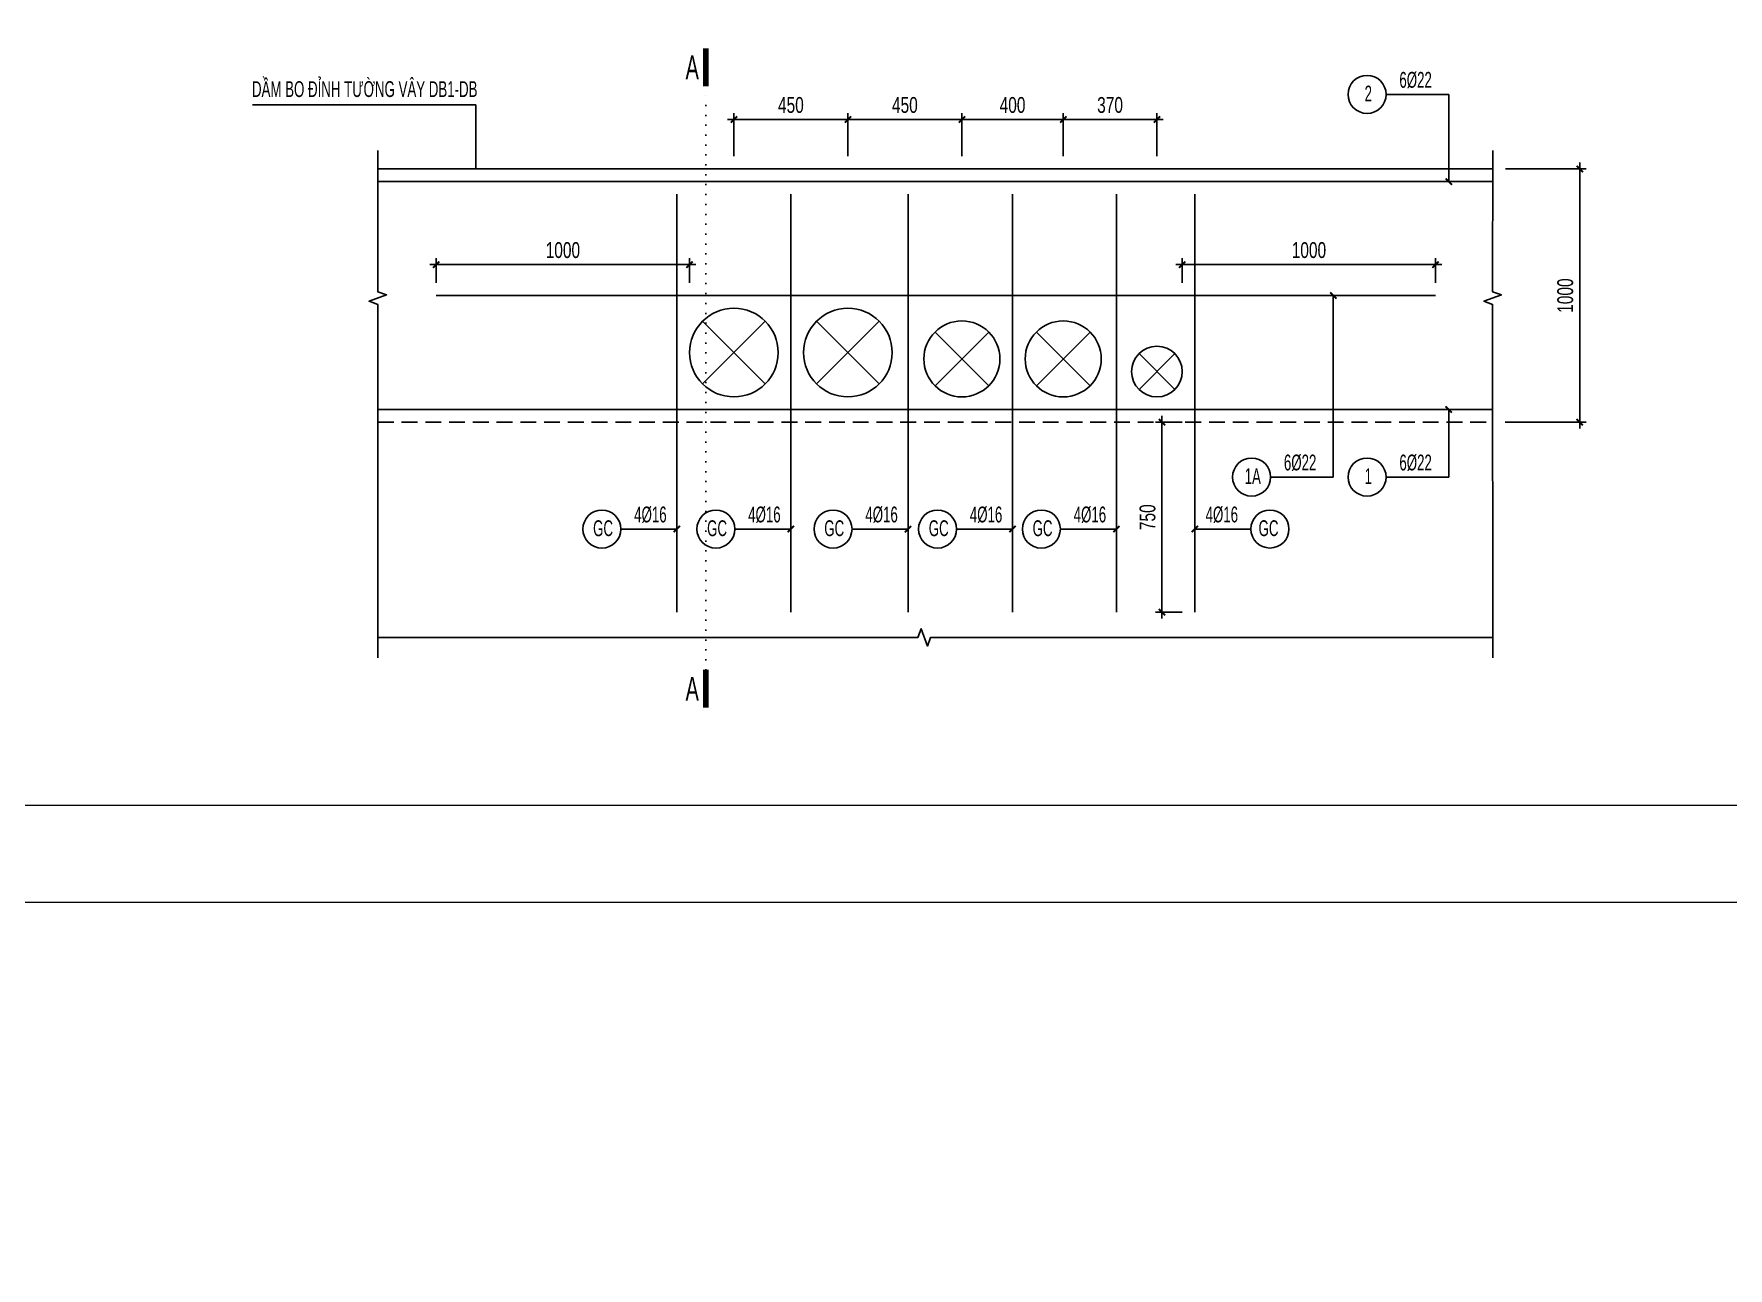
# Model space of a CAD drawing. Header units: millimetres. Extents: x -147841 to 368790, y -162721 to 84261.
# Drawn here: x 41514 to 68266, y -153602 to -134111 of the extents above; entities that cross this region are included whole.
import ezdxf
from ezdxf.enums import TextEntityAlignment as Align

# ---------------------------------------------------------------- set-up
doc = ezdxf.new("R2010")
doc.units = ezdxf.units.MM
doc.header["$LTSCALE"] = 1000
doc.header["$MEASUREMENT"] = 0
doc.header["$PDMODE"] = 1
doc.header["$PDSIZE"] = -10
doc.linetypes.add('DOT', pattern=[0.25, 0, -0.25])
doc.linetypes.add('HIDDEN', pattern=[0.375, 0.25, -0.125])
doc.layers.get('0').update_dxf_attribs({"linetype": 'CONTINUOUS', "lineweight": 18})
doc.layers.get('DEFPOINTS').update_dxf_attribs({"color": 5, "linetype": 'CONTINUOUS', "lineweight": 18})
for name, color, linetype in [('0-Manh', 8, 'CONTINUOUS'), ('ccu11-Manh', 8, 'CONTINUOUS'), ('KC-Chidan', 9, 'CONTINUOUS'), ('KC-Cotthep', 8, 'CONTINUOUS'), ('KC-Dim', 8, 'CONTINUOUS'), ('KC-Khuat', 9, 'HIDDEN'), ('KC-Manh', 8, 'CONTINUOUS'), ('KC-Text', 31, 'CONTINUOUS'), ('KC-Thay', 7, 'CONTINUOUS'), ('THEP', 4, 'CONTINUOUS')]:
    doc.layers.add(name, color=color, linetype=linetype)
doc.layers.add('ccu11-Dim', color=8, linetype='CONTINUOUS', lineweight=18)
doc.styles.add('ARIAL', font='arial.ttf', dxfattribs={"width": 0.7})
doc.styles.add('ccu11-dim', font='vnsimli.shx', dxfattribs={"width": 0.65, "bigfont": 'bigfont.shx'})
doc.dimstyles.new('2.5-100x4', dxfattribs={"dimscale": 100, "dimtxt": 2.5, "dimasz": 1, "dimexe": 1, "dimexo": 2, "dimgap": 1, "dimtad": 1, "dimdec": 0, "dimlfac": 0.25, "dimdsep": 46, "dimtxsty": 'ARIAL', "dimblk": 'ARCHTICK', "dimcen": -1, "dimdle": 1, "dimclrd": 256, "dimclre": 256, "dimclrt": 1, "dimadec": 0, "dimazin": 2, "dimtfac": 0.1, "dimtdec": 0, "dimtmove": 0, "dimatfit": 1, "dimldrblk": 'ARCHTICK', "dimfxl": 1, "dimtvp": 0.833333, "dimtfill": 1, "dimtolj": 1, "dimtzin": 12, "dimarcsym": 0})
doc.dimstyles.new('2.5-25', dxfattribs={"dimscale": 25, "dimtxt": 2.5, "dimasz": 1, "dimexe": 1, "dimexo": 2, "dimgap": 1, "dimtad": 1, "dimdec": 1, "dimrnd": 5, "dimdsep": 46, "dimtxsty": 'ARIAL', "dimblk": 'ARCHTICK', "dimcen": -1, "dimdle": 1, "dimclrd": 256, "dimclre": 256, "dimclrt": 3, "dimadec": 0, "dimazin": 2, "dimtfac": 0.1, "dimtdec": 1, "dimtmove": 0, "dimatfit": 1, "dimldrblk": 'ARCHTICK', "dimfxl": 1, "dimtvp": 0.833333, "dimtfill": 1, "dimtolj": 1, "dimtzin": 12, "dimarcsym": 0})
doc.dimstyles.new('ccu11-100x4', dxfattribs={"dimscale": 100, "dimtxt": 2.5, "dimasz": 1, "dimexe": 1, "dimexo": 2, "dimgap": 1, "dimtad": 1, "dimdec": 0, "dimlfac": 0.25, "dimdsep": 46, "dimtxsty": 'ccu11-dim', "dimblk": 'ARCHTICK', "dimcen": -1, "dimdle": 1, "dimclrd": 256, "dimclre": 256, "dimclrt": 31, "dimadec": 0, "dimazin": 2, "dimtfac": 0.1, "dimtdec": 0, "dimtmove": 0, "dimatfit": 1, "dimldrblk": 'ARCHTICK', "dimfxl": 1, "dimtvp": 0.833333, "dimtolj": 1, "dimtzin": 12, "dimarcsym": 0})

# ---------------------------------------------------------------- blocks, each defined once
blk = doc.blocks.new('_ARCHTICK')
at = {"color": 0, "linetype": 'ByBlock', "const_width": 0.3}
blk.add_lwpolyline([(-0.5, -0.5), (0.5, 0.5)], dxfattribs=at)
blk = doc.blocks.new('*D1489')
at = {"layer": 'DEFPOINTS', "color": 0, "ltscale": 3000, "transparency": 16777216}
for p in [(64549, -136244), (65923, -136244), (64548, -140244)]:
    blk.add_point(p, dxfattribs=at)
at = {"layer": 'KC-Dim', "lineweight": -2, "ltscale": 3000, "transparency": 16777216}
for p, q in [((65923, -140344), (65923, -136144)), ((64749, -136244), (66023, -136244)), ((64748, -140244), (66023, -140244))]:
    blk.add_line(p, q, dxfattribs=at)
at = {"layer": 'KC-Dim', "lineweight": -2, "ltscale": 3000, "transparency": 16777216, "xscale": 100, "yscale": 100, "zscale": 100}
for p, rotation in [((65923, -136244), 90), ((65923, -140244), 270)]:
    blk.add_blockref('_ARCHTICK', p, dxfattribs=dict(at, rotation=rotation))
at = {"layer": 'KC-Dim', "color": 1, "ltscale": 3000, "transparency": 16777216, "insert": (65695, -138244), "char_height": 250, "attachment_point": 5, "rotation": 90, "style": 'ARIAL', "bg_fill": 3, "box_fill_scale": 1.25, "bg_fill_color": 256, "bg_fill_true_color": 13158600, "bg_fill_transparency": 0}
blk.add_mtext('\\A1;1000', dxfattribs=at)
blk = doc.blocks.new('*U1490')
at = {"color": 3, "linetype": 'DOT', "ltscale": 0.5}
blk.add_line((0, -4012), (0, 3359), dxfattribs=at)
at = {"color": 4, "const_width": 75}
for points in [[(0, 3839), (0, 3359)], [(0, -4012), (0, -4492)]]:
    blk.add_lwpolyline(points, dxfattribs=at)
at = {"color": 31, "style": 'ARIAL', "width": 0.6}
for tag, p in [('MC1', (-172, 3599)), ('MC2', (-172, -4252))]:
    blk.add_attdef(tag, text='', height=300, dxfattribs=at).set_placement(p, align=Align.MIDDLE_CENTER)
blk = doc.blocks.new('*D1497')
at = {"layer": 'DEFPOINTS', "color": 0, "ltscale": 3000, "transparency": 16777216}
for p in [(54367, -135463), (52567, -136244), (54367, -136244)]:
    blk.add_point(p, dxfattribs=at)
at = {"layer": 'KC-Dim', "lineweight": -2, "ltscale": 3000, "transparency": 16777216}
for p, q in [((52567, -136044), (52567, -135363)), ((54367, -136044), (54367, -135363)), ((52467, -135463), (54467, -135463))]:
    blk.add_line(p, q, dxfattribs=at)
at = {"layer": 'KC-Dim', "lineweight": -2, "ltscale": 3000, "transparency": 16777216, "xscale": 100, "yscale": 100, "zscale": 100, "rotation": 180}
blk.add_blockref('_ARCHTICK', (52567, -135463), dxfattribs=at)
at = {"layer": 'KC-Dim', "lineweight": -2, "ltscale": 3000, "transparency": 16777216, "xscale": 100, "yscale": 100, "zscale": 100}
blk.add_blockref('_ARCHTICK', (54367, -135463), dxfattribs=at)
at = {"layer": 'KC-Dim', "color": 1, "ltscale": 3000, "transparency": 16777216, "insert": (53467, -135235), "char_height": 250, "attachment_point": 5, "style": 'ARIAL', "bg_fill": 3, "box_fill_scale": 1.25, "bg_fill_color": 256, "bg_fill_true_color": 13158600, "bg_fill_transparency": 0}
blk.add_mtext('\\A1;450', dxfattribs=at)
blk = doc.blocks.new('*D1498')
at = {"layer": 'DEFPOINTS', "color": 0, "ltscale": 3000, "transparency": 16777216}
for p in [(56167, -135463), (54367, -136244), (56167, -136244)]:
    blk.add_point(p, dxfattribs=at)
at = {"layer": 'KC-Dim', "lineweight": -2, "ltscale": 3000, "transparency": 16777216}
for p, q in [((54367, -136044), (54367, -135363)), ((56167, -136044), (56167, -135363)), ((54267, -135463), (56267, -135463))]:
    blk.add_line(p, q, dxfattribs=at)
at = {"layer": 'KC-Dim', "lineweight": -2, "ltscale": 3000, "transparency": 16777216, "xscale": 100, "yscale": 100, "zscale": 100, "rotation": 180}
blk.add_blockref('_ARCHTICK', (54367, -135463), dxfattribs=at)
at = {"layer": 'KC-Dim', "lineweight": -2, "ltscale": 3000, "transparency": 16777216, "xscale": 100, "yscale": 100, "zscale": 100}
blk.add_blockref('_ARCHTICK', (56167, -135463), dxfattribs=at)
at = {"layer": 'KC-Dim', "color": 1, "ltscale": 3000, "transparency": 16777216, "insert": (55267, -135235), "char_height": 250, "attachment_point": 5, "style": 'ARIAL', "bg_fill": 3, "box_fill_scale": 1.25, "bg_fill_color": 256, "bg_fill_true_color": 13158600, "bg_fill_transparency": 0}
blk.add_mtext('\\A1;450', dxfattribs=at)
blk = doc.blocks.new('*D1499')
at = {"layer": 'DEFPOINTS', "color": 0, "ltscale": 3000, "transparency": 16777216}
for p in [(57767, -135463), (56167, -136244), (57767, -136244)]:
    blk.add_point(p, dxfattribs=at)
at = {"layer": 'KC-Dim', "lineweight": -2, "ltscale": 3000, "transparency": 16777216}
for p, q in [((56167, -136044), (56167, -135363)), ((57767, -136044), (57767, -135363)), ((56067, -135463), (57867, -135463))]:
    blk.add_line(p, q, dxfattribs=at)
at = {"layer": 'KC-Dim', "lineweight": -2, "ltscale": 3000, "transparency": 16777216, "xscale": 100, "yscale": 100, "zscale": 100, "rotation": 180}
blk.add_blockref('_ARCHTICK', (56167, -135463), dxfattribs=at)
at = {"layer": 'KC-Dim', "lineweight": -2, "ltscale": 3000, "transparency": 16777216, "xscale": 100, "yscale": 100, "zscale": 100}
blk.add_blockref('_ARCHTICK', (57767, -135463), dxfattribs=at)
at = {"layer": 'KC-Dim', "color": 1, "ltscale": 3000, "transparency": 16777216, "insert": (56967, -135235), "char_height": 250, "attachment_point": 5, "style": 'ARIAL', "bg_fill": 3, "box_fill_scale": 1.25, "bg_fill_color": 256, "bg_fill_true_color": 13158600, "bg_fill_transparency": 0}
blk.add_mtext('\\A1;400', dxfattribs=at)
blk = doc.blocks.new('*D1500')
at = {"layer": 'DEFPOINTS', "color": 0, "ltscale": 3000, "transparency": 16777216}
for p in [(59247, -135463), (57767, -136244), (59247, -136244)]:
    blk.add_point(p, dxfattribs=at)
at = {"layer": 'KC-Dim', "lineweight": -2, "ltscale": 3000, "transparency": 16777216}
for p, q in [((57767, -136044), (57767, -135363)), ((59247, -136044), (59247, -135363)), ((57667, -135463), (59347, -135463))]:
    blk.add_line(p, q, dxfattribs=at)
at = {"layer": 'KC-Dim', "lineweight": -2, "ltscale": 3000, "transparency": 16777216, "xscale": 100, "yscale": 100, "zscale": 100, "rotation": 180}
blk.add_blockref('_ARCHTICK', (57767, -135463), dxfattribs=at)
at = {"layer": 'KC-Dim', "lineweight": -2, "ltscale": 3000, "transparency": 16777216, "xscale": 100, "yscale": 100, "zscale": 100}
blk.add_blockref('_ARCHTICK', (59247, -135463), dxfattribs=at)
at = {"layer": 'KC-Dim', "color": 1, "ltscale": 3000, "transparency": 16777216, "insert": (58507, -135235), "char_height": 250, "attachment_point": 5, "style": 'ARIAL', "bg_fill": 3, "box_fill_scale": 1.25, "bg_fill_color": 256, "bg_fill_true_color": 13158600, "bg_fill_transparency": 0}
blk.add_mtext('\\A1;370', dxfattribs=at)
blk = doc.blocks.new('att_thep_2')
blk.add_circle((-300, 0), 300)
at = {"color": 3, "style": 'ARIAL', "width": 0.6}
blk.add_attdef('DK', text='', height=250, dxfattribs=at).set_placement((467, 105), align=Align.CENTER)
at = {"color": 31, "style": 'ARIAL', "width": 0.6}
blk.add_attdef('SH', text='', height=250, dxfattribs=at).set_placement((-281, -111), align=Align.CENTER)
at = {"color": 2, "style": 'ARIAL', "width": 0.6}
blk.add_attdef('KC', text='', height=250, dxfattribs=at).set_placement((472, -355), align=Align.CENTER)
blk = doc.blocks.new('*D1502')
at = {"layer": 'DEFPOINTS', "color": 0, "ltscale": 3000, "transparency": 16777216}
for p in [(47867, -137755), (47867, -138244), (51867, -138244)]:
    blk.add_point(p, dxfattribs=at)
at = {"layer": 'KC-Dim', "lineweight": -2, "ltscale": 3000, "transparency": 16777216}
for p, q in [((51967, -137755), (47767, -137755)), ((47867, -138044), (47867, -137655)), ((51867, -138044), (51867, -137655))]:
    blk.add_line(p, q, dxfattribs=at)
at = {"layer": 'KC-Dim', "lineweight": -2, "ltscale": 3000, "transparency": 16777216, "xscale": 100, "yscale": 100, "zscale": 100, "rotation": 180}
blk.add_blockref('_ARCHTICK', (47867, -137755), dxfattribs=at)
at = {"layer": 'KC-Dim', "lineweight": -2, "ltscale": 3000, "transparency": 16777216, "xscale": 100, "yscale": 100, "zscale": 100}
blk.add_blockref('_ARCHTICK', (51867, -137755), dxfattribs=at)
at = {"layer": 'KC-Dim', "color": 1, "ltscale": 3000, "transparency": 16777216, "insert": (49867, -137527), "char_height": 250, "attachment_point": 5, "style": 'ARIAL', "bg_fill": 3, "box_fill_scale": 1.25, "bg_fill_color": 256, "bg_fill_true_color": 13158600, "bg_fill_transparency": 0}
blk.add_mtext('\\A1;1000', dxfattribs=at)
blk = doc.blocks.new('*D1503')
at = {"layer": 'DEFPOINTS', "color": 0, "ltscale": 3000, "transparency": 16777216}
for p in [(63647, -137755), (59647, -138244), (63647, -138244)]:
    blk.add_point(p, dxfattribs=at)
at = {"layer": 'KC-Dim', "lineweight": -2, "ltscale": 3000, "transparency": 16777216}
for p, q in [((59547, -137755), (63747, -137755)), ((59647, -138044), (59647, -137655)), ((63647, -138044), (63647, -137655))]:
    blk.add_line(p, q, dxfattribs=at)
at = {"layer": 'KC-Dim', "lineweight": -2, "ltscale": 3000, "transparency": 16777216, "xscale": 100, "yscale": 100, "zscale": 100, "rotation": 180}
blk.add_blockref('_ARCHTICK', (59647, -137755), dxfattribs=at)
at = {"layer": 'KC-Dim', "lineweight": -2, "ltscale": 3000, "transparency": 16777216, "xscale": 100, "yscale": 100, "zscale": 100}
blk.add_blockref('_ARCHTICK', (63647, -137755), dxfattribs=at)
at = {"layer": 'KC-Dim', "color": 1, "ltscale": 3000, "transparency": 16777216, "insert": (61647, -137527), "char_height": 250, "attachment_point": 5, "style": 'ARIAL', "bg_fill": 3, "box_fill_scale": 1.25, "bg_fill_color": 256, "bg_fill_true_color": 13158600, "bg_fill_transparency": 0}
blk.add_mtext('\\A1;1000', dxfattribs=at)
blk = doc.blocks.new('*D1517')
at = {"layer": 'DEFPOINTS', "color": 0, "ltscale": 3000, "transparency": 16777216}
for p in [(59327, -140244), (59847, -140244), (59847, -143244)]:
    blk.add_point(p, dxfattribs=at)
at = {"layer": 'KC-Dim', "lineweight": -2, "ltscale": 3000, "transparency": 16777216}
for p, q in [((59327, -143344), (59327, -140144)), ((59647, -140244), (59227, -140244)), ((59647, -143244), (59227, -143244))]:
    blk.add_line(p, q, dxfattribs=at)
at = {"layer": 'KC-Dim', "lineweight": -2, "ltscale": 3000, "transparency": 16777216, "xscale": 100, "yscale": 100, "zscale": 100}
for p, rotation in [((59327, -140244), 90), ((59327, -143244), 270)]:
    blk.add_blockref('_ARCHTICK', p, dxfattribs=dict(at, rotation=rotation))
at = {"layer": 'KC-Dim', "color": 1, "ltscale": 3000, "transparency": 16777216, "insert": (59099, -141744), "char_height": 250, "attachment_point": 5, "rotation": 90, "style": 'ARIAL', "bg_fill": 3, "box_fill_scale": 1.25, "bg_fill_color": 256, "bg_fill_true_color": 13158600, "bg_fill_transparency": 0}
blk.add_mtext('\\A1;750', dxfattribs=at)

msp = doc.modelspace()

# ---------------------------------------------------------------- linework, layer by layer
at = {"layer": '0-Manh'}
for points in [[(46945.32, -135950.16), (46944.94, -138183.79), (47082.3, -138233.83), (46807.53, -138333.76), (46944.89, -138383.79), (46945.32, -143962.23)], [(64548.58, -135950.16), (64548.19, -138183.79), (64685.56, -138233.83), (64410.79, -138333.76), (64548.15, -138383.79), (64548.58, -143962.23)], [(46945.3, -143642.1), (55472.4, -143642.48), (55522.43, -143505.12), (55622.37, -143779.89), (55672.4, -143642.53), (64548.55, -143641.36)]]:
    msp.add_lwpolyline(points, dxfattribs=at)
at = {"layer": 'DEFPOINTS'}
for points in [[(21476.35, -147822.59), (106001.1, -147822.59), (106001.1, -88122.59), (21476.35, -88122.59)], [(97092.37, -146296.45), (23433.46, -146296.45), (23433.46, -89251.35), (97092.37, -89251.35)]]:
    msp.add_lwpolyline(points, close=True, dxfattribs=at)
at = {"layer": 'KC-Khuat'}
msp.add_line((46945.32, -140243.71), (64548.58, -140243.71), dxfattribs=at)
at = {"layer": 'KC-Khuat', "ltscale": 3000}
msp.add_point((60239.56, -153602.48), dxfattribs=at)
at = {"layer": 'KC-Manh', "ltscale": 3000}
for p, q in [((52072.17, -139638.68), (53062.12, -138648.73)), ((53062.12, -139638.68), (52072.17, -138648.73)), ((53872.17, -139638.68), (54862.12, -138648.73)), ((54862.12, -139638.68), (53872.17, -138648.73)), ((55742.88, -139667.97), (56591.41, -138819.44)), ((56591.41, -139667.97), (55742.88, -138819.44)), ((57342.88, -139667.97), (58191.41, -138819.44)), ((58191.41, -139667.97), (57342.88, -138819.44)), ((58964.3, -139726.55), (59529.99, -139160.86)), ((59529.99, -139726.55), (58964.3, -139160.86))]:
    msp.add_line(p, q, dxfattribs=at)
at = {"layer": 'KC-Thay', "ltscale": 3000}
msp.add_line((46945.32, -136243.71), (64548.58, -136243.71), dxfattribs=at)
for centre, radius in [((52567.14, -139143.71), 700), ((54367.14, -139143.71), 700), ((56167.14, -139243.71), 600), ((57767.14, -139243.71), 600), ((59247.14, -139443.71), 400)]:
    msp.add_circle(centre, radius, dxfattribs=at)
at = {"layer": 'THEP', "ltscale": 3000}
for p, q in [((46945.32, -136443.71), (64548.58, -136443.71)), ((51667.14, -143243.71), (51667.14, -136643.71)), ((53467.14, -143243.71), (53467.14, -136643.71)), ((55317.14, -143243.71), (55317.14, -136643.71)), ((56967.14, -143243.71), (56967.14, -136643.71)), ((58607.14, -143243.71), (58607.14, -136643.71)), ((59847.14, -143243.71), (59847.14, -136643.71)), ((47867.14, -138243.71), (63647.14, -138243.71)), ((46945.32, -140043.71), (64548.58, -140043.71))]:
    msp.add_line(p, q, dxfattribs=at)

# ---------------------------------------------------------------- block references
at = {"layer": 'KC-Chidan', "xscale": 1.25, "yscale": 1.25, "zscale": 1.25}
msp.add_blockref('*U1490', (52124.27, -139137.96), dxfattribs=at).add_auto_attribs({'MC2': 'A', 'MC1': 'A'})
at = {"layer": 'KC-Cotthep'}
ref = msp.add_blockref('att_thep_2', (62865.09, -135066.96), dxfattribs=at)
ref.add_attrib('DK', '6%%C22', dxfattribs={"layer": '0', "color": 2, "height": 250, "style": 'ARIAL', "width": 0.6}).set_placement((63331.69, -134961.55), align=Align.CENTER)
ref.add_attrib('SH', '2', dxfattribs={"layer": '0', "color": 31, "height": 250, "style": 'ARIAL', "width": 0.6}).set_placement((62584.1, -135178.44), align=Align.CENTER)
ref = msp.add_blockref('att_thep_2', (61041.61, -141110.08), dxfattribs=at)
ref.add_attrib('DK', '6%%C22', dxfattribs={"layer": '0', "color": 2, "height": 250, "style": 'ARIAL', "width": 0.6}).set_placement((61508.21, -141004.67), align=Align.CENTER)
ref.add_attrib('SH', '1A', dxfattribs={"layer": '0', "color": 31, "height": 250, "style": 'ARIAL', "width": 0.6}).set_placement((60760.63, -141221.56), align=Align.CENTER)
ref = msp.add_blockref('att_thep_2', (62865.09, -141110.08), dxfattribs=at)
ref.add_attrib('DK', '6%%C22', dxfattribs={"layer": '0', "color": 2, "height": 250, "style": 'ARIAL', "width": 0.6}).set_placement((63331.69, -141004.67), align=Align.CENTER)
ref.add_attrib('SH', '1', dxfattribs={"layer": '0', "color": 31, "height": 250, "style": 'ARIAL', "width": 0.6}).set_placement((62584.1, -141221.56), align=Align.CENTER)
ref = msp.add_blockref('att_thep_2', (50782.59, -141931.13), dxfattribs=at)
ref.add_attrib('DK', '4%%C16', dxfattribs={"layer": '0', "color": 6, "height": 250, "style": 'ARIAL', "width": 0.6}).set_placement((51249.19, -141825.72), align=Align.CENTER)
ref.add_attrib('SH', 'GC', dxfattribs={"layer": '0', "color": 31, "height": 250, "style": 'ARIAL', "width": 0.6}).set_placement((50501.61, -142042.61), align=Align.CENTER)
ref = msp.add_blockref('att_thep_2', (52582.59, -141931.13), dxfattribs=at)
ref.add_attrib('DK', '4%%C16', dxfattribs={"layer": '0', "color": 6, "height": 250, "style": 'ARIAL', "width": 0.6}).set_placement((53049.19, -141825.72), align=Align.CENTER)
ref.add_attrib('SH', 'GC', dxfattribs={"layer": '0', "color": 31, "height": 250, "style": 'ARIAL', "width": 0.6}).set_placement((52301.61, -142042.61), align=Align.CENTER)
ref = msp.add_blockref('att_thep_2', (54432.59, -141931.13), dxfattribs=at)
ref.add_attrib('DK', '4%%C16', dxfattribs={"layer": '0', "color": 6, "height": 250, "style": 'ARIAL', "width": 0.6}).set_placement((54899.19, -141825.72), align=Align.CENTER)
ref.add_attrib('SH', 'GC', dxfattribs={"layer": '0', "color": 31, "height": 250, "style": 'ARIAL', "width": 0.6}).set_placement((54151.61, -142042.61), align=Align.CENTER)
ref = msp.add_blockref('att_thep_2', (56082.59, -141931.13), dxfattribs=at)
ref.add_attrib('DK', '4%%C16', dxfattribs={"layer": '0', "color": 6, "height": 250, "style": 'ARIAL', "width": 0.6}).set_placement((56549.19, -141825.72), align=Align.CENTER)
ref.add_attrib('SH', 'GC', dxfattribs={"layer": '0', "color": 31, "height": 250, "style": 'ARIAL', "width": 0.6}).set_placement((55801.61, -142042.61), align=Align.CENTER)
ref = msp.add_blockref('att_thep_2', (57722.59, -141931.13), dxfattribs=at)
ref.add_attrib('DK', '4%%C16', dxfattribs={"layer": '0', "color": 6, "height": 250, "style": 'ARIAL', "width": 0.6}).set_placement((58189.19, -141825.72), align=Align.CENTER)
ref.add_attrib('SH', 'GC', dxfattribs={"layer": '0', "color": 31, "height": 250, "style": 'ARIAL', "width": 0.6}).set_placement((57441.61, -142042.61), align=Align.CENTER)
ref = msp.add_blockref('att_thep_2', (60731.35, -141930.9), dxfattribs=dict(at, xscale=-1, rotation=0.0151036615823763))
ref.add_attrib('DK', '4%%C16', dxfattribs={"layer": '0', "color": 6, "height": 250, "rotation": 0.015104, "style": 'ARIAL', "width": 0.6}).set_placement((60271.68, -141825.61), align=Align.CENTER)
ref.add_attrib('SH', 'GC', dxfattribs={"layer": '0', "color": 31, "height": 250, "rotation": 0.015104, "style": 'ARIAL', "width": 0.6}).set_placement((61009.5, -142042.3), align=Align.CENTER)

# ---------------------------------------------------------------- texts
at = {"layer": 'KC-Text', "color": 1, "style": 'ARIAL', "width": 0.6}
msp.add_text('DẦM BO ĐỈNH TƯỜNG VÂY DB1-DB', height=250, dxfattribs=at).set_placement((46738.33, -134983.09), align=Align.MIDDLE_CENTER)

# ---------------------------------------------------------------- leaders
at = {"layer": 'ccu11-Dim'}
msp.add_leader([(48492.01, -136243.71), (48492.01, -135233.88), (44968.3, -135233.88)], dimstyle='2.5-25', override={"dimgap": 1, "dimtad": 0}, dxfattribs=at)
at = {"layer": 'ccu11-Manh', "ltscale": 3000}
for points in [[(63855.13, -136443.71), (63855.13, -135066.96), (62865.09, -135066.96)], [(62031.65, -138243.71), (62031.65, -141110.08), (61041.61, -141110.08)], [(63855.13, -140043.71), (63855.13, -141110.08), (62865.09, -141110.08)], [(51667.14, -141931.13), (50782.59, -141931.13)], [(53467.14, -141931.13), (52582.59, -141931.13)], [(55317.14, -141931.13), (54432.59, -141931.13)], [(56967.14, -141931.13), (56082.59, -141931.13)], [(58607.14, -141931.13), (57722.59, -141931.13)], [(59846.8, -141931.13), (60731.35, -141930.9)]]:
    msp.add_leader(points, dimstyle='ccu11-100x4', override={"dimtad": 0}, dxfattribs=at)

# ---------------------------------------------------------------- next in the draw order: dimensions: what is measured, and where the dimension line sits
at = {"layer": 'KC-Dim', "ltscale": 3000}
for base, p1, p2, picture, middle in [((54367.14, -135462.57), (52567.14, -136243.71), (54367.14, -136243.71), '*D1497', (53467.14, -135234.93)), ((47867.14, -137754.62), (51867.14, -138243.71), (47867.14, -138243.71), '*D1502', (49867.14, -137526.98)), ((63647.14, -137754.76), (59647.08, -138243.71), (63647.14, -138243.71), '*D1503', (61647.11, -137527.11))]:
    dim = msp.add_linear_dim(base=base, p1=p1, p2=p2, dimstyle='2.5-100x4', dxfattribs=at)
    dim.commit()
    dim.dimension.update_dxf_attribs({"geometry": picture, "text_midpoint": middle})
for base, p1, p2, picture, middle in [((65922.61, -136243.71), (64548.29, -140243.71), (64548.58, -136243.71), '*D1489', (65694.97, -138243.71)), ((59327, -140243.71), (59847.14, -143243.71), (59847.14, -140243.71), '*D1517', (59099.36, -141743.71))]:
    dim = msp.add_linear_dim(base=base, p1=p1, p2=p2, angle=90, dimstyle='2.5-100x4', dxfattribs=at)
    dim.commit()
    dim.dimension.update_dxf_attribs({"geometry": picture, "text_midpoint": middle})

# ---------------------------------------------------------------- next in the draw order: dimensions: what is measured, and where the dimension line sits
dim = msp.add_linear_dim(base=(56167.14, -135462.57), p1=(54367.14, -136243.71), p2=(56167.14, -136243.71), dimstyle='2.5-100x4', dxfattribs=at)
dim.commit()
dim.dimension.update_dxf_attribs({"geometry": '*D1498', "text_midpoint": (55267.14, -135234.93)})

# ---------------------------------------------------------------- next in the draw order: dimensions: what is measured, and where the dimension line sits
dim = msp.add_linear_dim(base=(57767.14, -135462.57), p1=(56167.14, -136243.71), p2=(57767.14, -136243.71), dimstyle='2.5-100x4', dxfattribs=at)
dim.commit()
dim.dimension.update_dxf_attribs({"geometry": '*D1499', "text_midpoint": (56967.14, -135234.93)})

# ---------------------------------------------------------------- next in the draw order: dimensions: what is measured, and where the dimension line sits
dim = msp.add_linear_dim(base=(59247.14, -135462.57), p1=(57767.14, -136243.71), p2=(59247.14, -136243.71), dimstyle='2.5-100x4', dxfattribs=at)
dim.commit()
dim.dimension.update_dxf_attribs({"geometry": '*D1500', "text_midpoint": (58507.14, -135234.84)})

doc.saveas('drawing.dxf')
